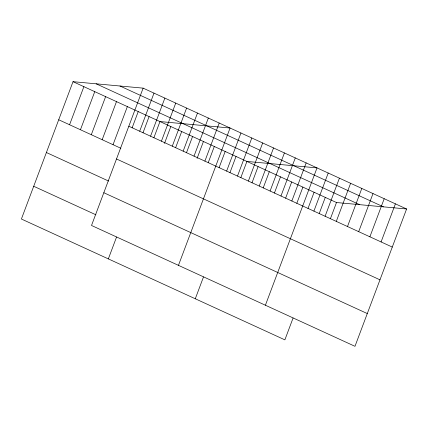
<?xml version="1.0" encoding="UTF-8"?>
<svg xmlns="http://www.w3.org/2000/svg" width="428" height="428" viewBox="0 0 428 428"><rect width="100%" height="100%" fill="white"/><g stroke="black" fill="none" stroke-linecap="round" stroke-linejoin="round"><path stroke-width="0.64" d="M143.129 88.141L91.512 225.47L354.978 346.316L406.6 208.982L143.129 88.141L73.022 81.684L21.4 219.018L284.871 339.859L293.078 318.025M69.571 124.757L83.888 86.67M80.443 129.743L94.754 91.656M91.308 134.724L105.625 96.642M102.18 139.71L116.491 101.623M113.046 144.696L127.362 106.609M132.129 127.828L138.228 111.596M139.683 131.209L154 93.127M142.995 132.814L149.099 116.577M150.549 136.195L164.866 98.108M108.343 258.897L116.55 237.064M153.866 137.795L159.965 121.563L230.077 128.02L178.455 265.349M161.42 141.181L175.731 103.094M164.496 143.407L170.831 126.549M172.286 146.162L186.603 108.081M175.598 147.767L181.702 131.535M183.157 151.148L197.469 113.062M186.469 152.753L192.568 136.516M194.023 156.134L208.34 118.048M197.099 158.36L203.439 141.502M204.889 161.121L219.206 123.034M208.206 162.72L214.305 146.488M219.072 167.706L225.176 151.475M226.626 171.088L240.943 133.001M229.943 172.687L236.042 156.455M237.497 176.074L251.808 137.987M195.291 298.776L203.498 276.937M240.809 177.674L246.908 161.442L317.02 167.894L265.403 305.228M248.363 181.06L262.68 142.973M252.006 182.81L258.105 166.578M259.234 186.041L273.546 147.954M263.204 187.946L269.303 171.714M270.1 191.027L284.417 152.94M274.401 193.082L280.5 176.85M280.966 196.013L295.283 157.927M285.599 198.218L291.698 181.986M291.837 200.994L306.154 162.913M296.797 203.354L302.896 187.122M307.994 208.489L314.093 192.258M313.901 211.116L328.217 173.03M319.192 213.626L325.291 197.394M325.098 216.252L339.415 178.166M330.389 218.762L336.488 202.53L406.6 208.982M336.296 221.388L350.612 183.302M347.493 226.524L361.81 188.438M358.691 231.66L373.007 193.574M369.888 236.796L384.205 198.71M381.086 241.932L395.402 203.846M119.995 86.012L383.461 206.852M96.156 83.818L359.627 204.659M73.022 81.684L336.488 202.53M128.812 126.228L392.283 247.068M58.706 119.77L120.894 148.297M116.502 158.975L379.973 279.821M46.395 152.523L108.584 181.044M103.822 192.723L367.288 313.564M33.71 186.266L95.899 214.792"/></g></svg>
